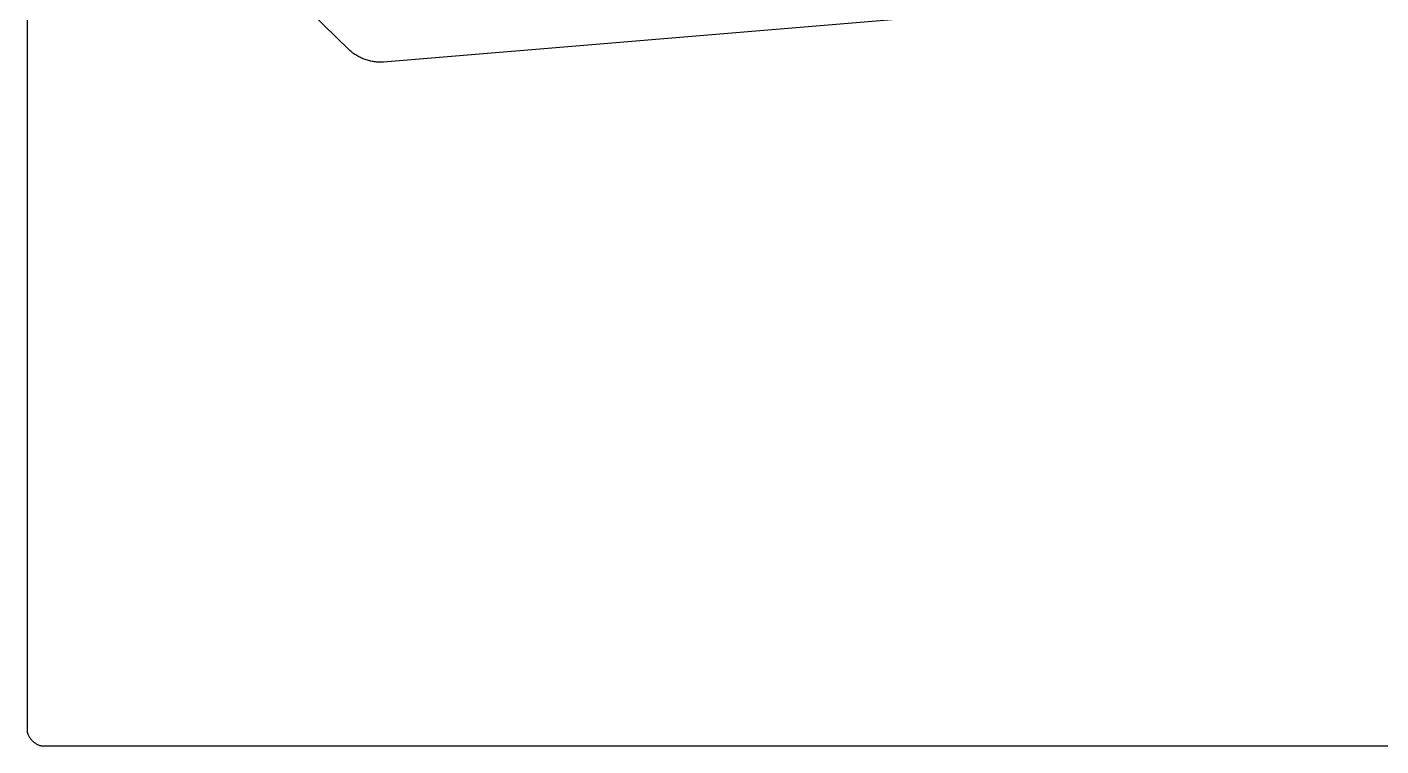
# Model space of a CAD drawing. Extents: x 1 to 150, y 1 to 98.
# Drawn here: x 1 to 43.26, y 1 to 23.44 of the extents above; entities that cross this region are included whole.
import ezdxf

# ---------------------------------------------------------------- set-up
doc = ezdxf.new("R2010")
doc.units = 0
doc.layers.add('LAYER_1', color=18, linetype='CONTINUOUS')

msp = doc.modelspace()

# ---------------------------------------------------------------- linework, layer by layer
at = {"layer": 'LAYER_1'}
for points in [[(28.375, 23.688), (12.125, 22.344), (12.09, 22.341), (12.054, 22.34), (12.019, 22.34), (11.983, 22.34), (11.947, 22.342), (11.911, 22.344), (11.875, 22.348), (11.839, 22.352), (11.803, 22.358), (11.767, 22.364), (11.731, 22.371), (11.695, 22.38), (11.66, 22.389), (11.624, 22.399), (11.589, 22.409), (11.554, 22.421), (11.52, 22.434), (11.485, 22.447), (11.452, 22.461), (11.418, 22.477), (11.385, 22.493), (11.353, 22.509), (11.321, 22.527), (11.289, 22.545), (11.258, 22.564), (11.228, 22.584), (11.199, 22.605), (11.17, 22.626), (11.142, 22.648), (11.115, 22.671), (11.088, 22.694), (11.062, 22.719), (5.75, 27.906)], [(1, 27.688), (1, 1.5), (1, 1.489), (1.001, 1.478), (1.002, 1.467), (1.003, 1.456), (1.005, 1.444), (1.007, 1.433), (1.009, 1.422), (1.012, 1.411), (1.015, 1.4), (1.018, 1.389), (1.022, 1.377), (1.026, 1.366), (1.035, 1.344), (1.045, 1.322), (1.056, 1.301), (1.068, 1.28), (1.082, 1.259), (1.096, 1.238), (1.111, 1.218), (1.127, 1.199), (1.144, 1.18), (1.162, 1.162), (1.18, 1.144), (1.199, 1.127), (1.218, 1.111), (1.238, 1.096), (1.259, 1.082), (1.28, 1.068), (1.301, 1.056), (1.322, 1.045), (1.344, 1.035), (1.366, 1.026), (1.377, 1.022), (1.389, 1.018), (1.4, 1.015), (1.411, 1.012), (1.422, 1.009), (1.433, 1.007), (1.444, 1.005), (1.456, 1.003), (1.467, 1.002), (1.478, 1.001), (1.489, 1), (1.5, 1), (66.437, 1)]]:
    msp.add_lwpolyline(points, dxfattribs=at)

doc.saveas('drawing.dxf')
